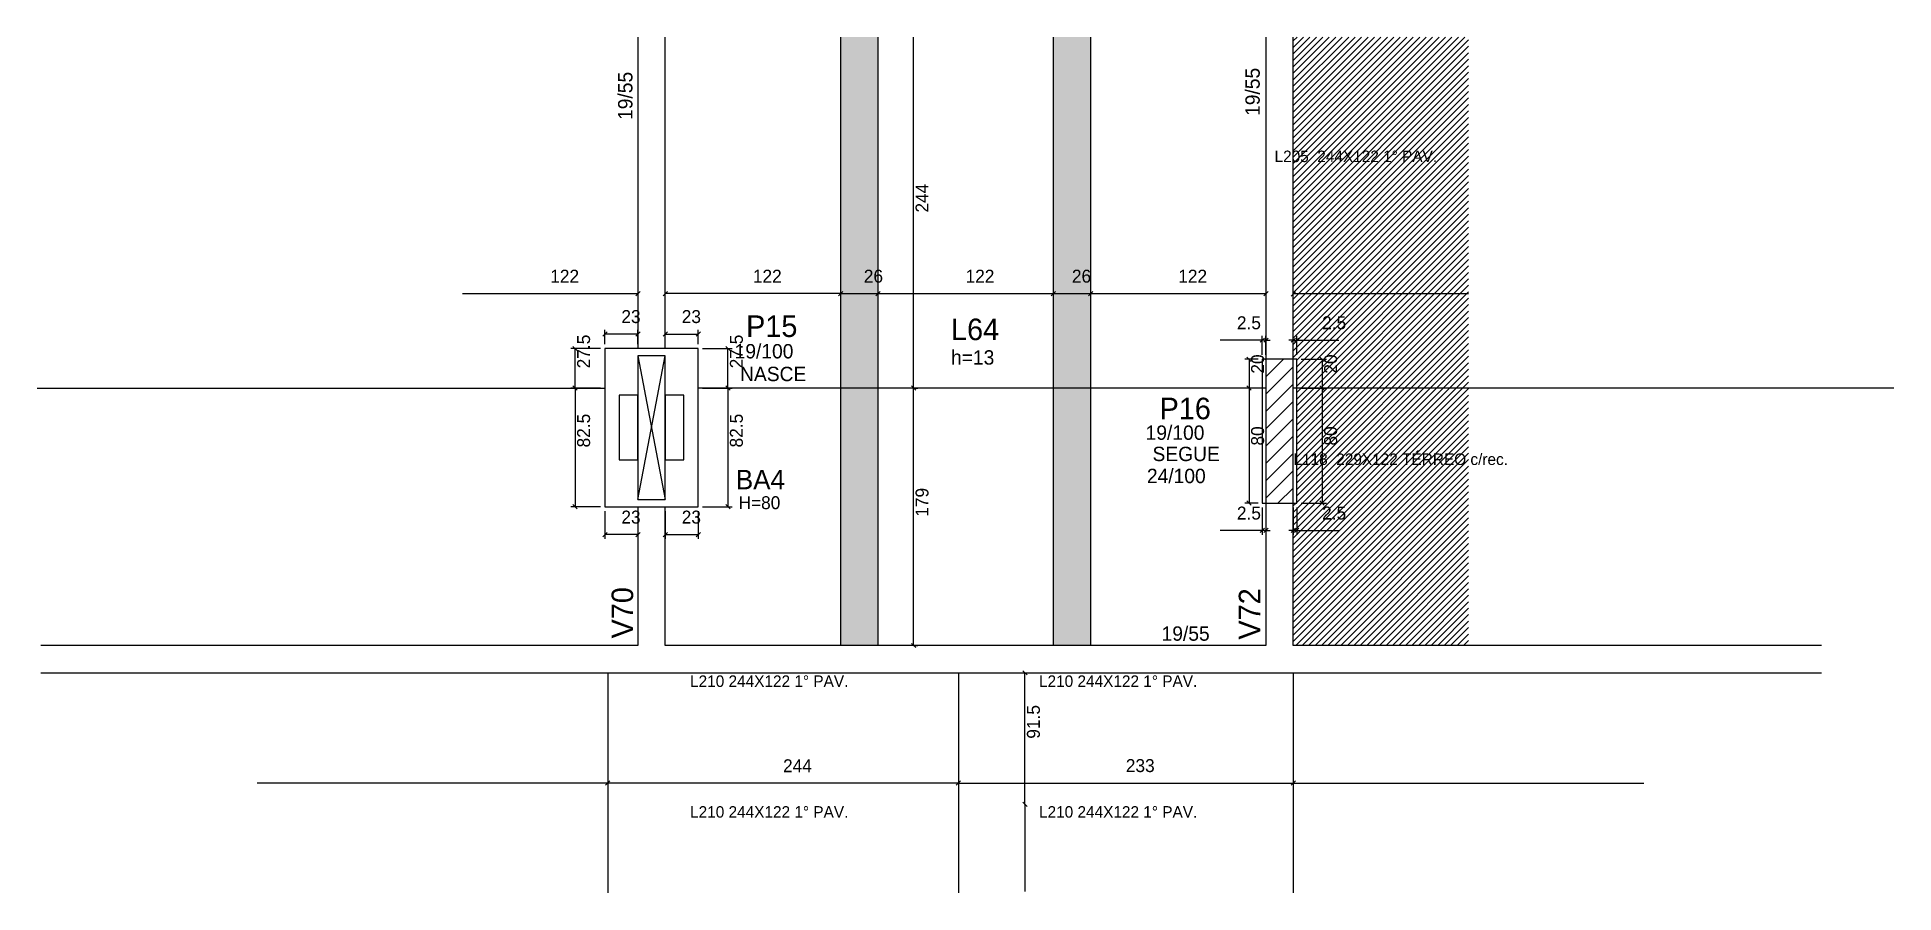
# Model space of a CAD drawing. Header units: metres. Extents: x 5575 to 6867, y 2525 to 3120.
import ezdxf

# ---------------------------------------------------------------- set-up
doc = ezdxf.new("R2010")
doc.units = ezdxf.units.M
for name, color, linetype in [('1', 7, 'Continuous'), ('3', 7, 'Continuous'), ('4', 7, 'Continuous'), ('7', 7, 'Continuous'), ('AUX00', 7, 'Continuous'), ('Hachura', 7, 'Continuous'), ('Painéis', 7, 'Continuous'), ('REAPROVEITAMENTO', 7, 'Continuous')]:
    doc.layers.add(name, color=color, linetype=linetype)

msp = doc.modelspace()

# ---------------------------------------------------------------- hatches: boundary and pattern name
at = {"layer": 'Hachura'}
h = msp.add_hatch(color=7, dxfattribs=at)
h.dxf.hatch_style = 1
h.paths.add_polyline_path([(6134.2, 2697.2), (6160.2, 2697.2), (6160.2, 3120.2), (6134.2, 3120.2), (6134.2, 2697.2)])
h = msp.add_hatch(color=7, dxfattribs=at)
h.dxf.hatch_style = 1
h.paths.add_polyline_path([(6282.2, 2697.2), (6308.2, 2697.2), (6308.2, 3120.2), (6282.2, 3120.2), (6282.2, 2697.2)])
at = {"layer": 'REAPROVEITAMENTO'}
h = msp.add_hatch(dxfattribs=at)
h.set_pattern_fill('ANSI31')
h.paths.add_polyline_path([(6449.2, 2896.2), (6451.7, 2896.2), (6451.7, 2796.2), (6449.2, 2796.2), (6449.2, 2697.2), (6571.2, 2697.2), (6571.2, 3120.2), (6449.2, 3120.2), (6449.2, 2896.2)])

# ---------------------------------------------------------------- linework, layer by layer
at = {"layer": '1', "color": 1, "lineweight": 25}
for p, q in [((5993.2, 2798.7), (6012.2, 2898.7)), ((5993.2, 2898.7), (6012.2, 2798.7))]:
    msp.add_line(p, q, dxfattribs=at)
at = {"layer": '3', "color": 3, "lineweight": 25}
for p, q in [((6430.2, 2883.9), (6442.4, 2896.2)), ((6430.2, 2895.9), (6430.4, 2896.2)), ((6430.2, 2871.9), (6449.2, 2890.9)), ((6430.2, 2859.8), (6449.2, 2878.8)), ((6430.2, 2847.8), (6449.2, 2866.8)), ((6430.2, 2835.8), (6449.2, 2854.8)), ((6430.2, 2823.8), (6449.2, 2842.8)), ((6430.2, 2811.8), (6449.2, 2830.8)), ((6430.2, 2799.7), (6449.2, 2818.7)), ((6438.6, 2796.2), (6449.2, 2806.7))]:
    msp.add_line(p, q, dxfattribs=at)
for points in [[(5993.2, 3120.2), (5993.2, 2903.7)], [(6012.2, 2903.7), (6012.2, 3120.2)], [(6430.2, 3120.2), (6430.2, 2896.2)], [(6449.2, 2896.2), (6449.2, 3120.2)], [(5970.2, 2793.7), (6035.2, 2793.7), (6035.2, 2903.7), (5970.2, 2903.7), (5970.2, 2793.7)], [(5993.2, 2793.7), (5993.2, 2697.2)], [(6012.2, 2697.2), (6012.2, 2793.7)], [(6430.2, 2796.2), (6430.2, 2697.2)], [(6430.2, 2796.2), (6430.2, 2697.2)], [(6449.2, 2697.2), (6449.2, 2796.2)], [(6449.2, 2697.2), (6449.2, 2796.2)], [(5993.2, 2697.2), (5577.7, 2697.2)], [(6430.2, 2697.2), (6012.2, 2697.2)], [(6816.7, 2697.2), (6449.2, 2697.2)], [(5577.7, 2678.2), (6002.7, 2678.2)], [(6002.7, 2678.2), (6439.7, 2678.2)], [(6439.7, 2678.2), (6816.7, 2678.2)]]:
    msp.add_lwpolyline(points, dxfattribs=at)
at = {"layer": '7', "color": 7, "lineweight": 25}
for points in [[(5993.2, 2798.7), (6012.2, 2798.7), (6012.2, 2898.7), (5993.2, 2898.7), (5993.2, 2798.7)], [(6427.7, 2796.2), (6451.7, 2796.2), (6451.7, 2896.2), (6427.7, 2896.2), (6427.7, 2796.2)], [(6430.2, 2796.2), (6449.2, 2796.2), (6449.2, 2896.2), (6430.2, 2896.2), (6430.2, 2796.2)], [(5993.2, 2871.2), (5980.2, 2871.2), (5980.2, 2826.2), (5993.2, 2826.2), (5993.2, 2871.2)], [(6025.2, 2871.2), (6012.2, 2871.2), (6012.2, 2826.2), (6025.2, 2826.2), (6025.2, 2871.2)]]:
    msp.add_lwpolyline(points, dxfattribs=at)
at = {"layer": 'Painéis', "color": 200, "lineweight": 25}
for p, q in [((6134.2, 3120.2), (6134.2, 2697.2)), ((6160.2, 3120.2), (6160.2, 2697.2)), ((6282.2, 3120.2), (6282.2, 2697.2)), ((6308.2, 3120.2), (6308.2, 2697.2)), ((5575.2, 2876.2), (5970.2, 2876.2)), ((6430.2, 2876.2), (6035.2, 2876.2)), ((6867.2, 2876.2), (6449.2, 2876.2)), ((5972.2, 2678.2), (5972.2, 2525.2)), ((6216.2, 2678.2), (6216.2, 2525.2)), ((6449.2, 2678.2), (6449.2, 2525.2))]:
    msp.add_line(p, q, dxfattribs=at)
at = {"layer": 'Painéis', "color": 4, "lineweight": 25}
for p, q in [((6185, 2876.2), (6185, 3120.2)), ((5871.2, 2941.9), (5993.2, 2941.9)), ((6134.2, 2941.9), (6012.2, 2941.9)), ((6134.2, 2941.9), (6160.2, 2941.9)), ((6160.2, 2941.9), (6282.2, 2941.9)), ((6282.2, 2941.9), (6308.2, 2941.9)), ((6308.2, 2941.9), (6430.2, 2941.9)), ((6571.2, 2941.7), (6449.2, 2941.7)), ((5970.2, 2906.7), (5970.2, 2916.7)), ((5993.2, 2913.7), (5970.2, 2913.7)), ((5993.2, 2906.7), (5993.2, 2916.7)), ((6012.2, 2906.7), (6012.2, 2916.7)), ((6012.2, 2913.7), (6035.2, 2913.7)), ((6035.2, 2906.7), (6035.2, 2916.7)), ((6427.7, 2909.5), (6398.3, 2909.5)), ((6427.7, 2899.2), (6427.7, 2912.5)), ((6430.2, 2909.5), (6427.7, 2909.5)), ((6430.2, 2899.2), (6430.2, 2912.5)), ((6430.2, 2909.5), (6433.2, 2909.5)), ((6449.2, 2909.5), (6446.2, 2909.5)), ((6449.2, 2899.2), (6449.2, 2912.5)), ((6449.2, 2909.5), (6451.7, 2909.5)), ((6451.7, 2899.2), (6451.7, 2912.5)), ((6451.7, 2909.5), (6481, 2909.5)), ((5967.2, 2903.7), (5946.5, 2903.7)), ((5949.5, 2876.2), (5949.5, 2903.7)), ((6038.2, 2903.7), (6058.8, 2903.7)), ((6055.8, 2876.2), (6055.8, 2903.7)), ((6424.7, 2896.2), (6415.5, 2896.2)), ((6418.5, 2896.2), (6418.5, 2876.2)), ((6454.7, 2896.2), (6472.3, 2896.2)), ((6469.3, 2896.2), (6469.3, 2876.2)), ((5967.2, 2876.2), (5946.5, 2876.2)), ((5967.2, 2876.2), (5946.5, 2876.2)), ((5949.5, 2876.2), (5949.5, 2793.7)), ((6038.2, 2876.2), (6058.8, 2876.2)), ((6038.2, 2876.2), (6058.8, 2876.2)), ((6055.8, 2876.2), (6055.8, 2793.7)), ((6185, 2876.2), (6188, 2876.2)), ((6185, 2697.2), (6185, 2876.2)), ((6424.7, 2876.2), (6415.5, 2876.2)), ((6424.7, 2876.2), (6415.5, 2876.2)), ((6418.5, 2876.2), (6418.5, 2796.2)), ((6454.7, 2876.2), (6472.3, 2876.2)), ((6454.7, 2876.2), (6472.3, 2876.2)), ((6469.3, 2876.2), (6469.3, 2796.2)), ((5967.2, 2793.7), (5946.5, 2793.7)), ((6038.2, 2793.7), (6058.8, 2793.7)), ((6424.7, 2796.2), (6415.5, 2796.2)), ((6427.7, 2793.2), (6427.7, 2774.2)), ((6430.2, 2793.2), (6430.2, 2774.2)), ((6449.2, 2793.2), (6449.2, 2774.2)), ((6451.7, 2793.2), (6451.7, 2774.2)), ((6454.7, 2796.2), (6472.3, 2796.2)), ((5970.2, 2790.7), (5970.2, 2771.3)), ((5993.2, 2790.7), (5993.2, 2771.3)), ((6012.2, 2790.7), (6012.2, 2771.3)), ((6035.2, 2790.7), (6035.2, 2771.3)), ((5993.2, 2774.3), (5970.2, 2774.3)), ((6012.2, 2774.3), (6035.2, 2774.3)), ((6427.7, 2777.2), (6398.3, 2777.2)), ((6430.2, 2777.2), (6427.7, 2777.2)), ((6430.2, 2777.2), (6433.2, 2777.2)), ((6449.2, 2777.2), (6446.2, 2777.2)), ((6449.2, 2777.2), (6451.7, 2777.2)), ((6451.7, 2777.2), (6481, 2777.2)), ((6185, 2697.2), (6188, 2697.2)), ((6262.5, 2586.7), (6262.5, 2678.2)), ((5972.2, 2601.5), (5728.2, 2601.5)), ((6216.2, 2601.5), (5972.2, 2601.5)), ((6216.2, 2601.5), (6449.2, 2601.5)), ((6449.2, 2601.5), (6693.2, 2601.5)), ((6262.5, 2586.7), (6262.5, 2526.2))]:
    msp.add_line(p, q, dxfattribs=at)
at = {"layer": 'Painéis', "color": 0, "lineweight": 25}
for p, q in [((5991.7, 2940.4), (5994.7, 2943.4)), ((6013.7, 2943.4), (6010.7, 2940.4)), ((6135.7, 2943.4), (6132.7, 2940.4)), ((6132.7, 2940.4), (6135.7, 2943.4)), ((6161.7, 2943.4), (6158.7, 2940.4)), ((6158.7, 2940.4), (6161.7, 2943.4)), ((6280.7, 2940.4), (6283.7, 2943.4)), ((6283.7, 2943.4), (6280.7, 2940.4)), ((6306.7, 2940.4), (6309.7, 2943.4)), ((6309.7, 2943.4), (6306.7, 2940.4)), ((6428.7, 2940.4), (6431.7, 2943.4)), ((6450.7, 2943.2), (6447.7, 2940.2)), ((5971.7, 2915.2), (5968.7, 2912.2)), ((5991.7, 2912.2), (5994.7, 2915.2)), ((6013.7, 2915.2), (6010.7, 2912.2)), ((6033.7, 2912.2), (6036.7, 2915.2)), ((6426.2, 2908), (6429.2, 2911)), ((6431.7, 2911), (6428.7, 2908)), ((6447.7, 2908), (6450.7, 2911)), ((6453.2, 2911), (6450.2, 2908)), ((5951, 2902.2), (5948, 2905.2)), ((6057.3, 2902.2), (6054.3, 2905.2)), ((6420, 2894.7), (6417, 2897.7)), ((6470.8, 2894.7), (6467.8, 2897.7)), ((5948, 2877.7), (5951, 2874.7)), ((5951, 2874.7), (5948, 2877.7)), ((6054.3, 2877.7), (6057.3, 2874.7)), ((6057.3, 2874.7), (6054.3, 2877.7)), ((6186.5, 2874.7), (6183.5, 2877.7)), ((6183.5, 2877.7), (6186.5, 2874.7)), ((6417, 2877.7), (6420, 2874.7)), ((6420, 2874.7), (6417, 2877.7)), ((6467.8, 2877.7), (6470.8, 2874.7)), ((6470.8, 2874.7), (6467.8, 2877.7)), ((5948, 2795.2), (5951, 2792.2)), ((6054.3, 2795.2), (6057.3, 2792.2)), ((6417, 2797.7), (6420, 2794.7)), ((6467.8, 2797.7), (6470.8, 2794.7)), ((6426.2, 2775.7), (6429.2, 2778.7)), ((6431.7, 2778.7), (6428.7, 2775.7)), ((6447.7, 2775.7), (6450.7, 2778.7)), ((6453.2, 2778.7), (6450.2, 2775.7)), ((5971.7, 2775.8), (5968.7, 2772.8)), ((5991.7, 2772.8), (5994.7, 2775.8)), ((6013.7, 2775.8), (6010.7, 2772.8)), ((6033.7, 2772.8), (6036.7, 2775.8)), ((6183.5, 2698.7), (6186.5, 2695.7)), ((6264, 2676.7), (6261, 2679.7)), ((5973.7, 2603), (5970.7, 2600)), ((5970.7, 2600), (5973.7, 2603)), ((6214.7, 2600), (6217.7, 2603)), ((6217.7, 2603), (6214.7, 2600)), ((6447.7, 2600), (6450.7, 2603)), ((6450.7, 2603), (6447.7, 2600)), ((6261, 2588.2), (6264, 2585.2)), ((6264, 2585.2), (6261, 2588.2))]:
    msp.add_line(p, q, dxfattribs=at)

# ---------------------------------------------------------------- texts
at = {"layer": '3', "color": 3, "lineweight": 25}
for p in [(5989.4, 3062.6), (6425.9, 3065.4)]:
    msp.add_text('19/55', height=10, rotation=90, dxfattribs=at).set_placement(p)
for s, height, p in [('19/100', 10, (6060.5, 2896.8)), ('h=13', 10, (6211.1, 2892.5)), ('NASCE', 10, (6064.3, 2881)), ('19/100', 10, (6346.5, 2840.2)), ('SEGUE', 10, (6351.3, 2825.4)), ('24/100', 10, (6347.4, 2810.1)), ('H=80', 9, (6063.2, 2792)), ('19/55', 10, (6357.6, 2700.5))]:
    msp.add_text(s, height=height, dxfattribs=at).set_placement(p)
at = {"layer": '4', "color": 4, "lineweight": 25}
for s, height, p in [('P15', 15, (6068.5, 2911.7)), ('L64', 15, (6211.1, 2909.5)), ('P16', 15, (6356.2, 2854.5)), ('BA4', 13.5, (6061.4, 2805.8))]:
    msp.add_text(s, height=height, dxfattribs=at).set_placement(p)
for s, p in [('V70', (5989.9, 2702.1)), ('V72', (6426.3, 2701.3))]:
    msp.add_text(s, height=15, rotation=90, dxfattribs=at).set_placement(p)
at = {"layer": 'AUX00', "color": 7, "lineweight": 25}
for s, p in [('L205 ^J244X122^J1° PAV.', (6436.2, 3033.3)), ('L118 ^J229X122^JTÉRREO^Jc/rec.', (6449.4, 2822.7)), ('L210^J244X122^J1° PAV.', (6029.5, 2668.4)), ('L210^J244X122^J1° PAV.', (6272.3, 2668.4)), ('L210^J244X122^J1° PAV.', (6029.5, 2577.5)), ('L210^J244X122^J1° PAV.', (6272.3, 2577.5))]:
    msp.add_text(s, height=8, dxfattribs=at).set_placement(p)
at = {"layer": 'Painéis', "color": 240, "lineweight": 25}
for s, p in [('244', (6195.4, 2998.2)), ('27.5', (5959.9, 2889.9)), ('27.5', (6066.2, 2889.9)), ('20', (6428.9, 2886.2)), ('20', (6479.7, 2886.2)), ('82.5', (5959.9, 2834.9)), ('82.5', (6066.2, 2834.9)), ('80', (6428.9, 2836.2)), ('80', (6479.7, 2836.2)), ('179', (6195.4, 2786.7)), ('91.5', (6272.9, 2632.4))]:
    msp.add_text(s, height=9, rotation=90, dxfattribs=at).set_placement(p)
for s, p in [('122', (5932.2, 2949.5)), ('122', (6073.2, 2949.5)), ('26', (6150.4, 2949.5)), ('122', (6221.2, 2949.5)), ('26', (6295.2, 2949.5)), ('122', (6369.2, 2949.5)), ('23', (5981.7, 2921.4)), ('23', (6023.7, 2921.4)), ('2.5', (6410, 2917.1)), ('2.5', (6469.3, 2917.1)), ('23', (5981.7, 2782)), ('23', (6023.7, 2782)), ('2.5', (6410, 2784.8)), ('2.5', (6469.3, 2784.8)), ('244', (6094.2, 2609.1)), ('233', (6332.7, 2609.2))]:
    msp.add_text(s, height=9, dxfattribs=at).set_placement(p)

doc.saveas('drawing.dxf')
